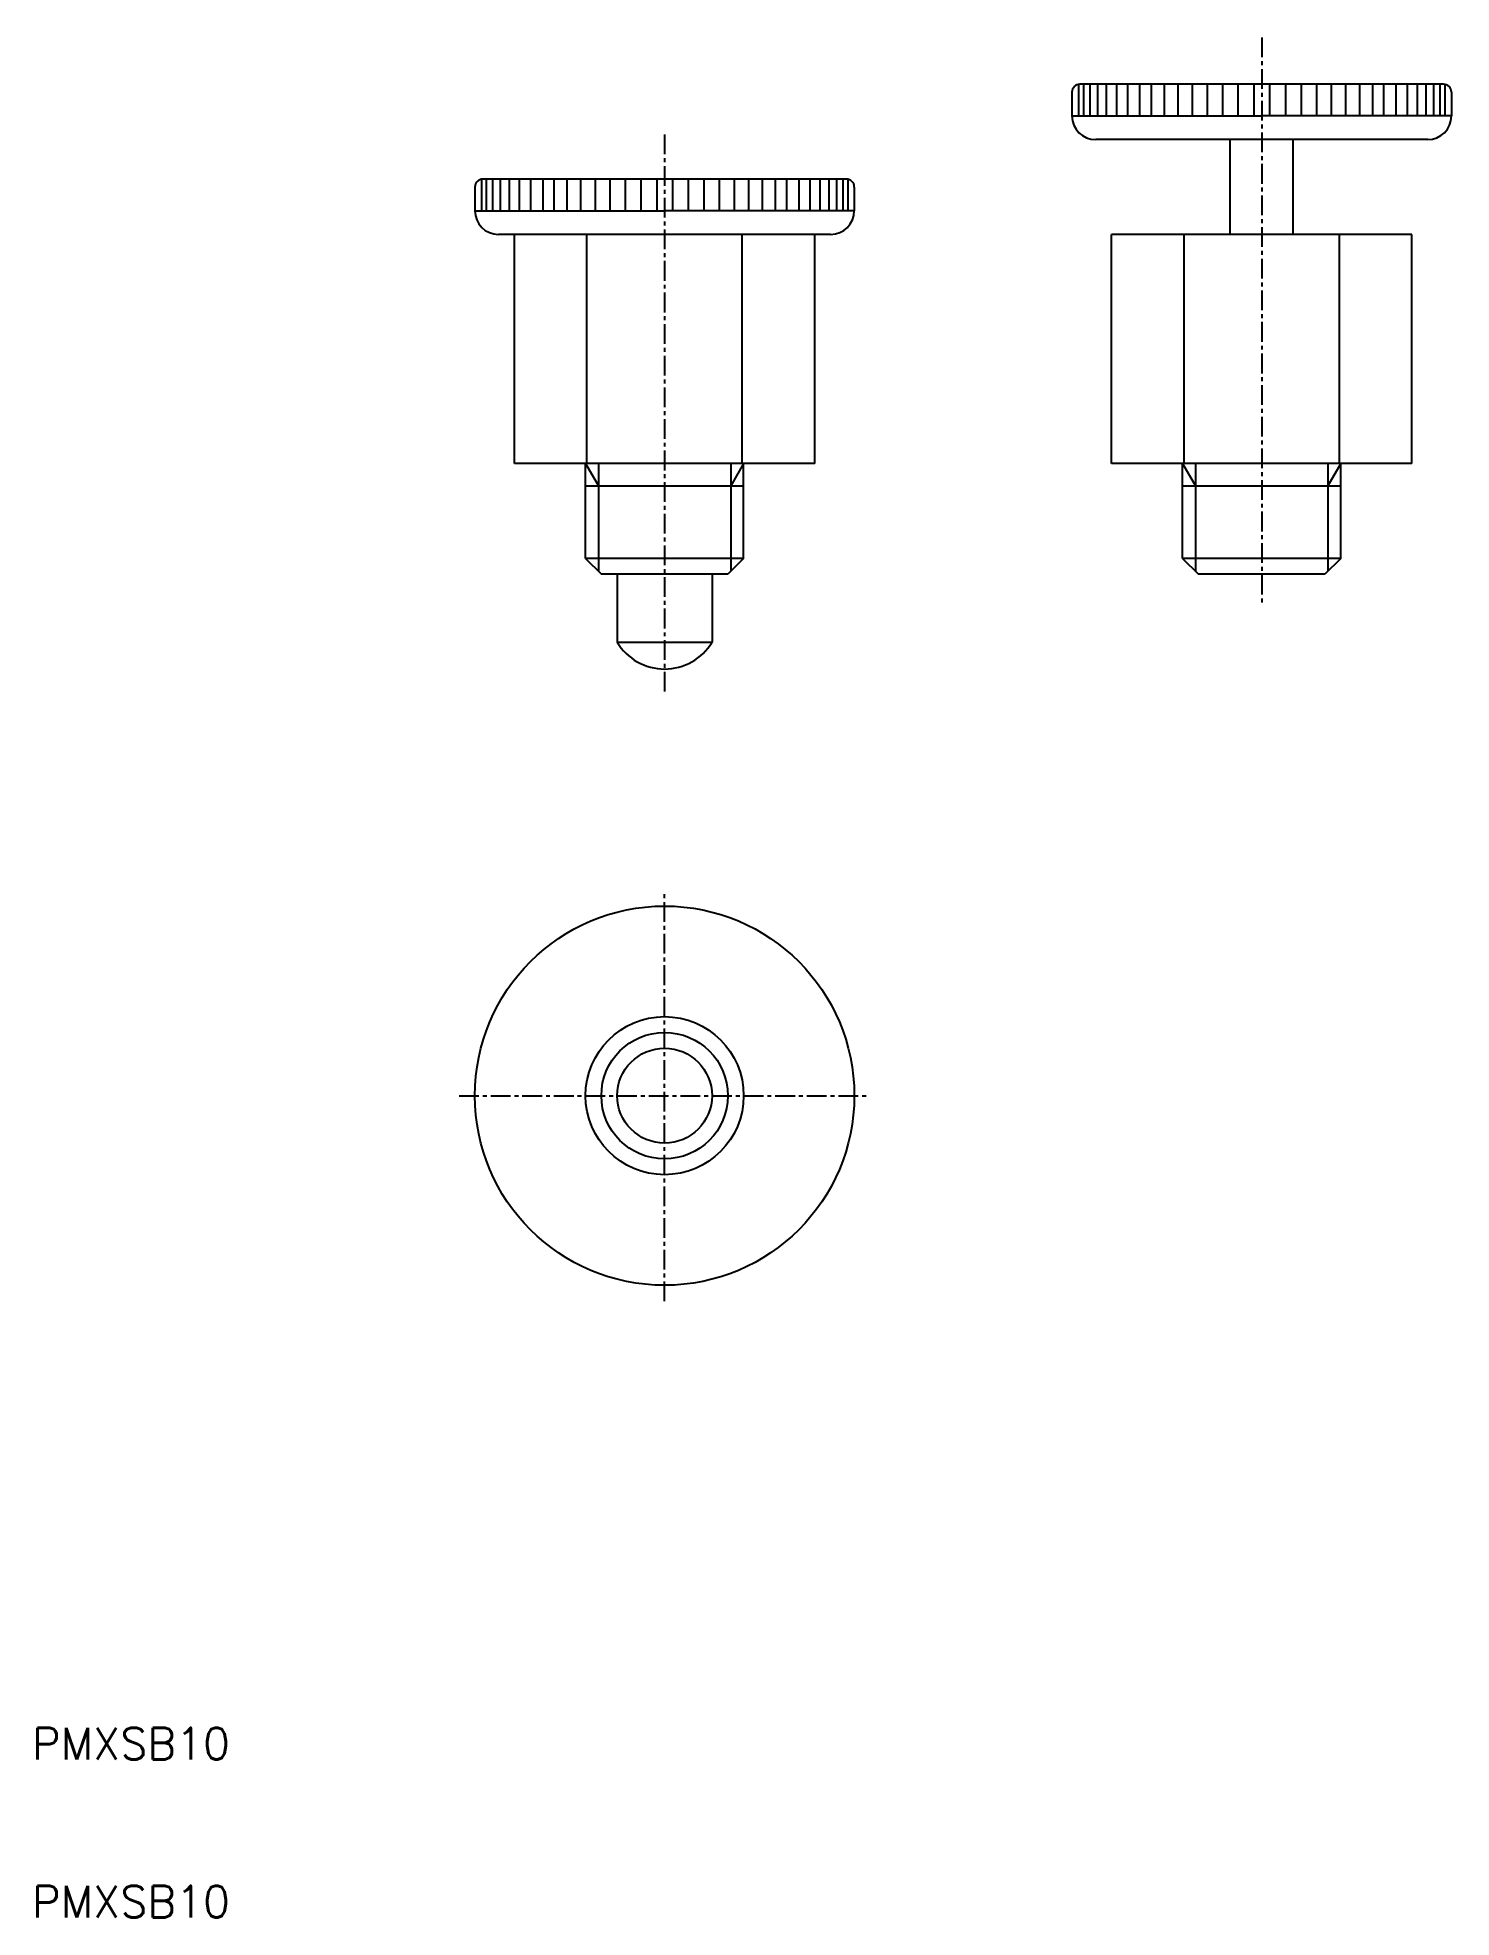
# Model space of a CAD drawing. Extents: x 10 to 100, y 10 to 129.
import ezdxf

# ---------------------------------------------------------------- set-up
doc = ezdxf.new("R2010")
doc.units = 0
doc.linetypes.add('CENTER', pattern=[2, 1.25, -0.25, 0.25, -0.25])
doc.layers.get('0').update_dxf_attribs({"linetype": 'CONTINUOUS'})
doc.layers.add('CENTER', color=1, linetype='CENTER')
doc.styles.get("Standard").update_dxf_attribs({"font": 'txt.shx'})

msp = doc.modelspace()

# ---------------------------------------------------------------- linework, layer by layer
at = {"color": 7, "linetype": 'CONTINUOUS'}
for p, q in [((75.77, 125.5), (75.77, 124)), ((99.27, 126), (76.27, 126)), ((99.77, 125.5), (99.77, 124)), ((98.27, 122.5), (77.27, 122.5)), ((85.77, 116.5), (85.77, 122.5)), ((89.77, 116.5), (89.77, 122.5)), ((38, 119.5), (38, 118)), ((61.5, 120), (38.5, 120)), ((62, 119.5), (62, 118)), ((60.5, 116.5), (39.5, 116.5)), ((40.5, 102), (40.5, 116.5)), ((59.5, 102), (59.5, 116.5)), ((78.27, 102), (78.27, 116.5)), ((97.27, 116.5), (78.27, 116.5)), ((97.27, 102), (97.27, 116.5)), ((59.5, 102), (40.5, 102)), ((45, 96), (45, 102)), ((55, 96), (55, 102)), ((97.27, 102), (78.27, 102)), ((82.77, 96), (82.77, 102)), ((92.77, 96), (92.77, 102)), ((45, 100.59), (55, 100.59)), ((82.77, 100.59), (92.77, 100.59)), ((55, 96), (45, 96)), ((45, 96), (46, 95)), ((55, 96), (54, 95)), ((92.77, 96), (82.77, 96)), ((82.77, 96), (83.77, 95)), ((92.77, 96), (91.77, 95)), ((54, 95), (46, 95)), ((47, 95), (47, 90.7)), ((53, 95), (53, 90.7)), ((91.77, 95), (83.77, 95)), ((47, 90.7), (53, 90.7))]:
    msp.add_line(p, q, dxfattribs=at)
at = {"color": 3, "linetype": 'CONTINUOUS'}
for p, q in [((76.18, 125.99), (76.18, 124)), ((76.49, 126), (76.49, 124)), ((76.89, 126), (76.89, 124)), ((77.38, 126), (77.38, 124)), ((77.94, 126), (77.94, 124)), ((78.58, 126), (78.58, 124)), ((79.28, 126), (79.28, 124)), ((80.05, 126), (80.05, 124)), ((80.77, 126), (80.77, 124)), ((81.59, 126), (81.59, 124)), ((82.46, 126), (82.46, 124)), ((83.37, 126), (83.37, 124)), ((84.31, 126), (84.31, 124)), ((85.28, 126), (85.28, 124)), ((86.27, 126), (86.27, 124)), ((87.27, 126), (87.27, 124)), ((88.27, 126), (88.27, 124)), ((89.27, 126), (89.27, 124)), ((90.26, 126), (90.26, 124)), ((91.23, 126), (91.23, 124)), ((92.17, 126), (92.17, 124)), ((93.08, 126), (93.08, 124)), ((93.95, 126), (93.95, 124)), ((94.77, 126), (94.77, 124)), ((95.48, 126), (95.48, 124)), ((96.25, 126), (96.25, 124)), ((96.96, 126), (96.96, 124)), ((97.6, 126), (97.6, 124)), ((98.16, 126), (98.16, 124)), ((98.64, 126), (98.64, 124)), ((99.04, 126), (99.04, 124)), ((99.36, 125.99), (99.36, 124)), ((75.77, 124), (87.77, 124)), ((99.77, 124), (87.77, 124)), ((38.41, 119.99), (38.41, 118)), ((38.72, 120), (38.72, 118)), ((39.12, 120), (39.12, 118)), ((39.61, 120), (39.61, 118)), ((40.17, 120), (40.17, 118)), ((40.81, 120), (40.81, 118)), ((41.51, 120), (41.51, 118)), ((42.29, 120), (42.29, 118)), ((43, 120), (43, 118)), ((43.82, 120), (43.82, 118)), ((44.69, 120), (44.69, 118)), ((45.6, 120), (45.6, 118)), ((46.54, 120), (46.54, 118)), ((47.51, 120), (47.51, 118)), ((48.5, 120), (48.5, 118)), ((49.5, 120), (49.5, 118)), ((50.5, 120), (50.5, 118)), ((51.5, 120), (51.5, 118)), ((52.49, 120), (52.49, 118)), ((53.46, 120), (53.46, 118)), ((54.4, 120), (54.4, 118)), ((55.31, 120), (55.31, 118)), ((56.18, 120), (56.18, 118)), ((57, 120), (57, 118)), ((57.71, 120), (57.71, 118)), ((58.49, 120), (58.49, 118)), ((59.19, 120), (59.19, 118)), ((59.83, 120), (59.83, 118)), ((60.39, 120), (60.39, 118)), ((60.88, 120), (60.88, 118)), ((61.28, 120), (61.28, 118)), ((61.59, 119.99), (61.59, 118)), ((38, 118), (50, 118)), ((62, 118), (50, 118)), ((45.09, 102), (45.09, 116.5)), ((54.91, 102), (54.91, 116.5)), ((82.86, 102), (82.86, 116.5)), ((92.68, 102), (92.68, 116.5)), ((45, 102), (45.81, 100.59)), ((45.81, 102), (45.81, 95.19)), ((55, 102), (54.19, 100.59)), ((54.19, 102), (54.19, 95.19)), ((82.77, 102), (83.58, 100.59)), ((83.58, 102), (83.58, 95.19)), ((92.77, 102), (91.96, 100.59)), ((91.96, 102), (91.96, 95.19))]:
    msp.add_line(p, q, dxfattribs=at)
at = {"color": 7, "linetype": 'CONTINUOUS'}
for radius in [12, 5, 3]:
    msp.add_circle((50, 62), radius, dxfattribs=at)
at = {"color": 3, "linetype": 'CONTINUOUS'}
msp.add_circle((50, 62), 4, dxfattribs=at)
at = {"color": 7, "linetype": 'CONTINUOUS'}
for centre, radius, start, end in [((76.27, 125.5), 0.5, 90, 180), ((99.27, 125.5), 0.5, 0, 90), ((77.27, 124), 1.5, 180, 270), ((98.27, 124), 1.5, 270, 0), ((38.5, 119.5), 0.5, 90, 180), ((61.5, 119.5), 0.5, 0, 90), ((39.5, 118), 1.5, 180, 270), ((60.5, 118), 1.5, 270, 0), ((50, 92.5), 3.5, 211.0027, 270), ((50, 92.5), 3.5, 270, 328.9973)]:
    msp.add_arc(centre, radius, start, end, dxfattribs=at)
at = {"layer": 'CENTER', "color": 1, "linetype": 'CENTER'}
for p, q in [((87.77, 128.96), (87.77, 92.99)), ((50, 122.82), (50, 87.4)), ((50, 49), (50, 75)), ((37, 62), (63, 62))]:
    msp.add_line(p, q, dxfattribs=at)

# ---------------------------------------------------------------- texts
at = {"color": 7, "linetype": 'CONTINUOUS'}
for p in [(10, 20), (10, 10)]:
    msp.add_text('PMXSB10', height=2, dxfattribs=at).set_placement(p)

doc.saveas('drawing.dxf')
